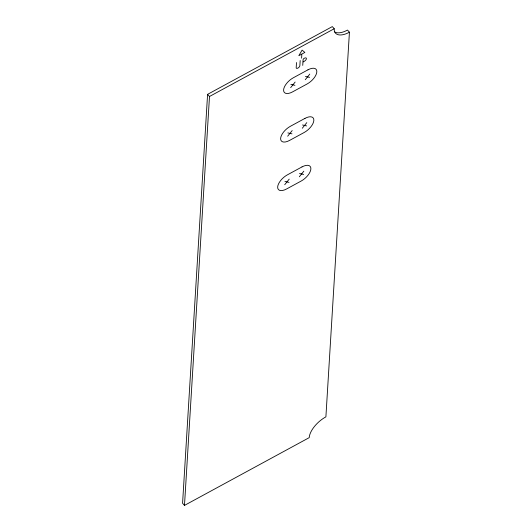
<?xml version="1.0" encoding="UTF-8"?>
<svg xmlns="http://www.w3.org/2000/svg" width="532" height="532" viewBox="0 0 532 532"><rect width="100%" height="100%" fill="white"/><g stroke="black" fill="none" stroke-linecap="round" stroke-linejoin="round"><path stroke-width="0.8" d="M349.424 32.213A19.657 9.516 -41.8 0 1 334.222 28.735L332.314 26.6L207.586 94.35L182.576 503.265L184.484 505.4L309.212 437.65A19.657 9.516 -41.8 0 1 325.897 416.855L349.424 32.213L347.516 30.071A19.657 9.516 -41.8 0 1 334.269 31.661M184.484 505.4L209.495 96.485L207.586 94.35M296.504 62.517L296.191 67.664A2.268 1.097 -41.8 0 0 297.94 68.063A2.268 1.097 -41.8 0 0 299.868 65.662L300.181 60.522M301.597 58.188L301.85 54.071L304.856 52.435L302.09 50.101L298.838 55.7L301.637 54.184M302.741 65.389L303.087 59.677A1.23 0.592 -41.8 0 1 304.131 58.38L304.444 58.207A2.527 1.224 -41.8 0 1 306.399 58.653A2.527 1.224 -41.8 0 1 304.251 61.326L303.154 61.925M290.658 87.647L295.147 82.048M305.268 79.707L309.764 74.114M287.686 136.185L292.181 130.586M302.302 128.245L306.791 122.646M284.72 184.717L289.209 179.124M299.33 176.784L303.825 171.184M209.495 96.485L334.222 28.735M305.468 76.442L309.564 77.379M290.858 84.382L294.947 85.32M302.502 124.98L306.592 125.918M287.885 132.92L291.982 133.851M299.529 173.518L303.626 174.449M284.919 181.452L289.009 182.39M307.948 69.832L293.332 77.772A11.465 5.553 -41.8 0 0 283.603 89.901A11.465 5.553 -41.8 0 0 292.467 91.93L307.084 83.99A11.465 5.553 -41.8 0 0 316.819 71.86A11.465 5.553 -41.8 0 0 307.948 69.832M304.982 118.37L290.366 126.303A11.465 5.553 -41.8 0 0 280.63 138.44A11.465 5.553 -41.8 0 0 289.501 140.461L304.111 132.528A11.465 5.553 -41.8 0 0 313.847 120.398A11.465 5.553 -41.8 0 0 304.982 118.37M302.01 166.902L287.4 174.842A11.465 5.553 -41.8 0 0 277.664 186.971A11.465 5.553 -41.8 0 0 286.529 189L301.145 181.06A11.465 5.553 -41.8 0 0 310.881 168.93A11.465 5.553 -41.8 0 0 302.01 166.902"/></g></svg>
